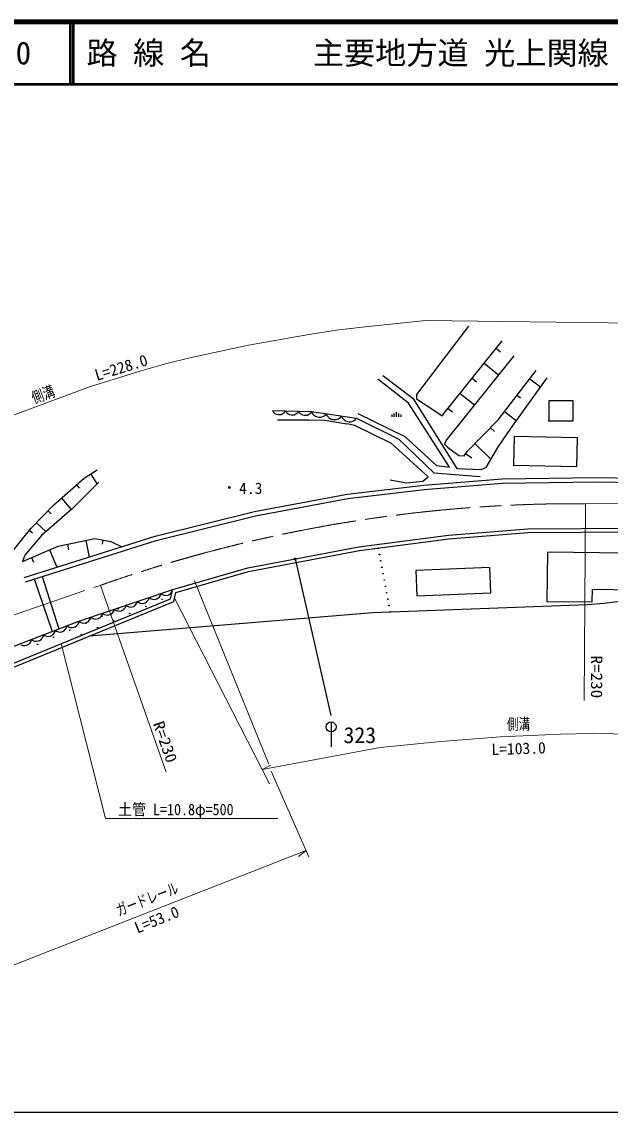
# Model space of a CAD drawing. Units: millimetres, scale not verified. Extents: x 40000 to 680000, y 20000 to 380000.
# Drawn here: x 169992 to 264472, y 205000 to 380000 of the extents above; entities that cross this region are included whole.
import ezdxf
from ezdxf.enums import TextEntityAlignment as Align

# ---------------------------------------------------------------- set-up
doc = ezdxf.new("R2010")
doc.units = ezdxf.units.MM
doc.header["$LTSCALE"] = 1000
doc.linetypes.add('CHAIN', pattern=[18.5, 12, -1.5, 3.5, -1.5])
for name, color, linetype, lineweight in [('M-BGD', 7, 'Continuous', 25), ('M-BMK', 2, 'CHAIN', 13), ('M-STR-HTXT', 7, 'Continuous', 13), ('M-STR-STRC', 7, 'Continuous', 25), ('M-TTL', 2, 'Continuous', 140), ('M-TTL-BAND', 7, 'Continuous', 25), ('M-TTL-LINE', 7, 'Continuous', 50)]:
    doc.layers.add(name, color=color, linetype=linetype, lineweight=lineweight)
doc.layers.add('M-TTL-TXT', color=7, linetype='Continuous')
doc.styles.add('ＭＳ ゴシック', font='')
doc.styles.get('ＭＳ ゴシック').set_extended_font_data('MS Gothic')

msp = doc.modelspace()

# ---------------------------------------------------------------- linework, layer by layer
at = {"layer": 'M-BGD'}
for p, q in [((241725, 331155), (233352, 320199)), ((238047, 317460), (247125, 328807)), ((246163, 327602), (246861, 327044)), ((249003, 326381), (238126, 312842)), ((244238, 325192), (246558, 323338)), ((246499, 316129), (252603, 324033)), ((232100, 318790), (227169, 322625)), ((227952, 323251), (232804, 319573)), ((242312, 322781), (243007, 322227)), ((248534, 314721), (254325, 322860)), ((251586, 322716), (253288, 321402)), ((240387, 320371), (242694, 318528)), ((238673, 308538), (232100, 318790)), ((232804, 319573), (239847, 308304)), ((233352, 320199), (233352, 319494)), ((233352, 319494), (236952, 317147)), ((249551, 320081), (250093, 319663)), ((258516, 319173), (254603, 319173)), ((254603, 319173), (254603, 315964)), ((258516, 315964), (258516, 319173)), ((210228, 317617), (210349, 317404)), ((210266, 317616), (216526, 317460)), ((210349, 317404), (210472, 317275)), ((210472, 317275), (210637, 317145)), ((210637, 317145), (210885, 317013)), ((210885, 317013), (211136, 316964)), ((211136, 316964), (211388, 316958)), ((211388, 316958), (211641, 316994)), ((211641, 316994), (211896, 317113)), ((211896, 317113), (212067, 317235)), ((212067, 317235), (212196, 317358)), ((212196, 317358), (212328, 317565)), ((212328, 317565), (212448, 317352)), ((212448, 317352), (212571, 317222)), ((212571, 317222), (212736, 317092)), ((212736, 317092), (212985, 316960)), ((212985, 316960), (213236, 316912)), ((213236, 316912), (213488, 316905)), ((213488, 316905), (213741, 316941)), ((213741, 316941), (213996, 317061)), ((213996, 317061), (214167, 317183)), ((214167, 317183), (214296, 317305)), ((214296, 317305), (214427, 317512)), ((214427, 317512), (214548, 317299)), ((214548, 317299), (214671, 317170)), ((214671, 317170), (214835, 317040)), ((214835, 317040), (215084, 316908)), ((215084, 316908), (215335, 316859)), ((215335, 316859), (215587, 316853)), ((215587, 316853), (215840, 316889)), ((215840, 316889), (216095, 317008)), ((216095, 317008), (216266, 317130)), ((216266, 317130), (216395, 317253)), ((216395, 317253), (216526, 317460)), ((216509, 317462), (216615, 317203)), ((216526, 317460), (223726, 316364)), ((216615, 317203), (216736, 317039)), ((216736, 317039), (216904, 316868)), ((216904, 316868), (217167, 316682)), ((218328, 316651), (218539, 316765)), ((218539, 316765), (218703, 316886)), ((218703, 316886), (218882, 317101)), ((218882, 317101), (218993, 316832)), ((218993, 316832), (219118, 316661)), ((223961, 317147), (231474, 313469)), ((229389, 316952), (229389, 316622)), ((229749, 317132), (229749, 316622)), ((230109, 317342), (230109, 316622)), ((230469, 317132), (230469, 316622)), ((230829, 316952), (230829, 316622)), ((236952, 317147), (237500, 316755)), ((237500, 316755), (238047, 317460)), ((238462, 317961), (239152, 317410)), ((247517, 317447), (249425, 315973)), ((211048, 316129), (216057, 316129)), ((216057, 316129), (218639, 316051)), ((217167, 316682), (217445, 316592)), ((217445, 316592), (217730, 316548)), ((217730, 316548), (218022, 316552)), ((218022, 316552), (218328, 316651)), ((218639, 316051), (221222, 315660)), ((219118, 316661), (219293, 316482)), ((219293, 316482), (219567, 316289)), ((219567, 316289), (219857, 316194)), ((219857, 316194), (220153, 316149)), ((220153, 316149), (220457, 316153)), ((220457, 316153), (220776, 316257)), ((220776, 316257), (220997, 316375)), ((220997, 316375), (221168, 316501)), ((221168, 316501), (221353, 316725)), ((221222, 315660), (222161, 315503)), ((221353, 316725), (221460, 316466)), ((221460, 316466), (221580, 316302)), ((221580, 316302), (221749, 316131)), ((221749, 316131), (222012, 315945)), ((222012, 315945), (222289, 315854)), ((223491, 315190), (222161, 315503)), ((222289, 315854), (222574, 315811)), ((222574, 315811), (222866, 315815)), ((222866, 315815), (223172, 315914)), ((223172, 315914), (223384, 316028)), ((223384, 316028), (223548, 316148)), ((229361, 312295), (223491, 315190)), ((223548, 316148), (223726, 316364)), ((223726, 316364), (230535, 312999)), ((241491, 311043), (246499, 316129)), ((254525, 315964), (258516, 315964)), ((231474, 313469), (236560, 308773)), ((245247, 314858), (245869, 314245)), ((246421, 311669), (248534, 314721)), ((249074, 313458), (248969, 308843)), ((259219, 313227), (249074, 313458)), ((235230, 306973), (229361, 312295)), ((230535, 312999), (236169, 307599)), ((238126, 312842), (237891, 312216)), ((237891, 312216), (238360, 311747)), ((238360, 311747), (240160, 310416)), ((242743, 312314), (245358, 309739)), ((244543, 308460), (246421, 311669)), ((259114, 308610), (259219, 313227)), ((240160, 310416), (241021, 310338)), ((241021, 310338), (241491, 311043)), ((241256, 310690), (242247, 310030)), ((180016, 306735), (182095, 308080)), ((236560, 308773), (238673, 308538)), ((239847, 308304), (243682, 308147)), ((243682, 308147), (244543, 308460)), ((248891, 308843), (259114, 308610)), ((175125, 302455), (180016, 306735)), ((181055, 307408), (182064, 305849)), ((229126, 306504), (231787, 306034)), ((231787, 306034), (234369, 306269)), ((234369, 306269), (235230, 306973)), ((234551, 305653), (247145, 306665)), ((236169, 307599), (243604, 307051)), ((247145, 306665), (262245, 306857)), ((262245, 306857), (287829, 306539)), ((182339, 306124), (178059, 301844)), ((178793, 305665), (179225, 305171)), ((222229, 304209), (234551, 305653)), ((222335, 303516), (234620, 304956)), ((234620, 304956), (247177, 305965)), ((247177, 305965), (262245, 306157)), ((262245, 306157), (287825, 305839)), ((176348, 303525), (177923, 301725)), ((207374, 301383), (222229, 304209)), ((207524, 300699), (222335, 303516)), ((171456, 298665), (175125, 302455)), ((178059, 301844), (173168, 297564)), ((174208, 301508), (174702, 301030)), ((191403, 297438), (207374, 301383)), ((172374, 299612), (173862, 298172)), ((191592, 296764), (207524, 300699)), ((166321, 292306), (171456, 298665)), ((173168, 297564), (170478, 294385)), ((171217, 298368), (171686, 297990)), ((224097, 295717), (238494, 297613)), ((238494, 297613), (251238, 298633)), ((238558, 297016), (251263, 298033)), ((251238, 298633), (273241, 298742)), ((251263, 298033), (273239, 298142)), ((170111, 293407), (175858, 295852)), ((170363, 290809), (191403, 297438)), ((170574, 290142), (191592, 296764)), ((175858, 295852), (181728, 297075)), ((177326, 296158), (177511, 295270)), ((180260, 296769), (180816, 294103)), ((181728, 297075), (184296, 296586)), ((183012, 296831), (182888, 296181)), ((184296, 296586), (186075, 295760)), ((224192, 295125), (238558, 297016)), ((170478, 294385), (170111, 293407)), ((171548, 294018), (171867, 293268)), ((174422, 295241), (175605, 292461)), ((206268, 292347), (224097, 295717)), ((206407, 291763), (224192, 295125)), ((254427, 294878), (254316, 286888)), ((266946, 294704), (254427, 294878)), ((194231, 288902), (206268, 292347)), ((245145, 292401), (233269, 291919)), ((245309, 288359), (245145, 292401)), ((171969, 290581), (174873, 282170)), ((173249, 290984), (175950, 282584)), ((194732, 288421), (206407, 291763)), ((233269, 291919), (233435, 287846)), ((179165, 283818), (194231, 288902)), ((193867, 287406), (194231, 288902)), ((194181, 288674), (194231, 288902)), ((261586, 286886), (261615, 288956)), ((261615, 288956), (268390, 288862)), ((161061, 273972), (193867, 287406)), ((190013, 286888), (190202, 287078)), ((190202, 287078), (190316, 287243)), ((190316, 287243), (190391, 287395)), ((190391, 287395), (190441, 287623)), ((190441, 287623), (190618, 287472)), ((190618, 287472), (190770, 287397)), ((190770, 287397), (190960, 287334)), ((190960, 287334), (191226, 287297)), ((191226, 287297), (191466, 287336)), ((191466, 287336), (191694, 287413)), ((191694, 287413), (191908, 287527)), ((191908, 287527), (192097, 287718)), ((192097, 287718), (192211, 287883)), ((192211, 287883), (192286, 288035)), ((192286, 288035), (192336, 288262)), ((192336, 288262), (192513, 288111)), ((192513, 288111), (192666, 288036)), ((192666, 288036), (192855, 287973)), ((192855, 287973), (193121, 287937)), ((193121, 287937), (193361, 287975)), ((193361, 287975), (193589, 288052)), ((193589, 288052), (193803, 288167)), ((193803, 288167), (193993, 288357)), ((193993, 288357), (194106, 288522)), ((194106, 288522), (194181, 288674)), ((194378, 286967), (194732, 288421)), ((233400, 287875), (245309, 288359)), ((263429, 286699), (266013, 287004)), ((161236, 273395), (194378, 286967)), ((184612, 285192), (184725, 285357)), ((184725, 285357), (184801, 285509)), ((184801, 285509), (184850, 285737)), ((184850, 285737), (185028, 285586)), ((185028, 285586), (185180, 285510)), ((185180, 285510), (185370, 285448)), ((185370, 285448), (185636, 285411)), ((185636, 285411), (185876, 285450)), ((185876, 285450), (186104, 285526)), ((186104, 285526), (186318, 285641)), ((186318, 285641), (186507, 285831)), ((186507, 285831), (186620, 285996)), ((186620, 285996), (186696, 286148)), ((186696, 286148), (186745, 286376)), ((186745, 286376), (186914, 286233)), ((186914, 286233), (187059, 286161)), ((187059, 286161), (187239, 286102)), ((187239, 286102), (187492, 286066)), ((187492, 286066), (187720, 286103)), ((187720, 286103), (187936, 286176)), ((187936, 286176), (188140, 286285)), ((188140, 286285), (188319, 286466)), ((188319, 286466), (188427, 286623)), ((188427, 286623), (188498, 286767)), ((188498, 286767), (188546, 286984)), ((188546, 286984), (188723, 286832)), ((188723, 286832), (188875, 286757)), ((188875, 286757), (189065, 286695)), ((189065, 286695), (189331, 286658)), ((189331, 286658), (189571, 286696)), ((189571, 286696), (189799, 286773)), ((189799, 286773), (190013, 286888)), ((226353, 285202), (260827, 286494)), ((254316, 286987), (261586, 286886)), ((260827, 286494), (263429, 286699)), ((165843, 278704), (179165, 283818)), ((179078, 283425), (179150, 283588)), ((179150, 283588), (179193, 283829)), ((179165, 283818), (179343, 283667)), ((179343, 283667), (179495, 283592)), ((179495, 283592), (179685, 283529)), ((179685, 283529), (179951, 283492)), ((179951, 283492), (180191, 283531)), ((180191, 283531), (180418, 283608)), ((180418, 283608), (180633, 283723)), ((180633, 283723), (180822, 283913)), ((180822, 283913), (180935, 284078)), ((180873, 281437), (226353, 285202)), ((180935, 284078), (181011, 284230)), ((181011, 284230), (181060, 284458)), ((181060, 284458), (181238, 284307)), ((181238, 284307), (181390, 284231)), ((181390, 284231), (181580, 284169)), ((181580, 284169), (181846, 284132)), ((181846, 284132), (182086, 284171)), ((182086, 284171), (182313, 284247)), ((182313, 284247), (182528, 284362)), ((182528, 284362), (182717, 284552)), ((182717, 284552), (182830, 284717)), ((182830, 284717), (182906, 284869)), ((182906, 284869), (182955, 285097)), ((182955, 285097), (183133, 284946)), ((183133, 284946), (183285, 284871)), ((183285, 284871), (183475, 284808)), ((183475, 284808), (183741, 284771)), ((183741, 284771), (183981, 284810)), ((183981, 284810), (184208, 284887)), ((184208, 284887), (184423, 285001)), ((184423, 285001), (184612, 285192)), ((174968, 281607), (175149, 281805)), ((175149, 281805), (175256, 281975)), ((175256, 281975), (175325, 282130)), ((175325, 282130), (175365, 282360)), ((175365, 282360), (175549, 282216)), ((175549, 282216), (175704, 282147)), ((175704, 282147), (175896, 282092)), ((175896, 282092), (176163, 282066)), ((176163, 282066), (176402, 282115)), ((176402, 282115), (176626, 282201)), ((176626, 282201), (176835, 282324)), ((176835, 282324), (177016, 282522)), ((177016, 282522), (177123, 282692)), ((177123, 282692), (177192, 282847)), ((177192, 282847), (177232, 283076)), ((177232, 283076), (177425, 282925)), ((177425, 282925), (177588, 282853)), ((177588, 282853), (177790, 282796)), ((177790, 282796), (178070, 282768)), ((178070, 282768), (178321, 282819)), ((178321, 282819), (178556, 282910)), ((178556, 282910), (178776, 283039)), ((178776, 283039), (178966, 283247)), ((178966, 283247), (179078, 283425)), ((169854, 280030), (170009, 279961)), ((170707, 279929), (170931, 280015)), ((170931, 280015), (171141, 280138)), ((171141, 280138), (171322, 280336)), ((171322, 280336), (171428, 280505)), ((171428, 280505), (171497, 280660)), ((171497, 280660), (171537, 280890)), ((171537, 280890), (171730, 280739)), ((171730, 280739), (171893, 280667)), ((171893, 280667), (172095, 280609)), ((172095, 280609), (172376, 280582)), ((172376, 280582), (172626, 280633)), ((172626, 280633), (172861, 280723)), ((172861, 280723), (173081, 280853)), ((173081, 280853), (173271, 281061)), ((173271, 281061), (173383, 281239)), ((173383, 281239), (173456, 281402)), ((173456, 281402), (173498, 281643)), ((173498, 281643), (173682, 281499)), ((173682, 281499), (173837, 281430)), ((173837, 281430), (174029, 281375)), ((174029, 281375), (174296, 281349)), ((174296, 281349), (174535, 281398)), ((174535, 281398), (174759, 281484)), ((174759, 281484), (174968, 281607)), ((170009, 279961), (170201, 279906)), ((170201, 279906), (170468, 279880)), ((170468, 279880), (170707, 279929))]:
    msp.add_line(p, q, dxfattribs=at)
for centre, radius in [((203315, 305272), 150), ((203315, 305272), 90), ((203315, 305272), 30), ((227237, 295526), 50), ((227429, 294504), 50), ((227620, 293482), 50), ((227811, 292460), 50), ((228003, 291438), 50), ((228194, 290416), 50), ((228385, 289394), 50), ((192511, 287308), 50), ((228577, 288372), 50), ((228768, 287351), 50), ((185467, 285764), 50), ((189921, 286172), 50), ((228959, 286329), 50), ((229151, 285307), 50), ((180287, 283492), 50), ((182877, 284628), 50), ((184740, 283901), 50), ((187330, 285036), 50), ((177696, 282357), 50), ((182150, 282765), 50), ((172515, 280085), 50), ((175106, 281221), 50), ((179559, 281629), 50)]:
    msp.add_circle(centre, radius, dxfattribs=at)
at = {"layer": 'M-BMK'}
for p, q in [((260504, 302660), (265619, 302694)), ((168746, 284825), (182607, 289557))]:
    msp.add_line(p, q, dxfattribs=at)
msp.add_arc((259127, 72737), 229927, 89.6568, 109.43928, dxfattribs=at)
at = {"layer": 'M-STR-HTXT'}
for p, q in [((225109, 331042), (220544, 330484)), ((234860, 332037), (225109, 331042)), ((290376, 331406), (234860, 332037)), ((216059, 329834), (206410, 328108)), ((220544, 330484), (216059, 329834)), ((206410, 328108), (196951, 326058)), ((196951, 326058), (193068, 325096)), ((189293, 324054), (181002, 321462)), ((193068, 325096), (189293, 324054)), ((63067, 277732), (181002, 321462)), ((260505, 302660), (260316, 271063)), ((182606, 289557), (193193, 259552)), ((197722, 290288), (209656, 260843)), ((194501, 287473), (209754, 257713)), ((176289, 280208), (183429, 252117)), ((227520, 263554), (237274, 264509)), ((237274, 264509), (246858, 265257)), ((246858, 265257), (256488, 265673)), ((256488, 265673), (261585, 265769)), ((290497, 265270), (261585, 265769)), ((208573, 260016), (227520, 263554)), ((208573, 260016), (209971, 260704)), ((210032, 259747), (216068, 246010)), ((183429, 252117), (211118, 252117)), ((167795, 228270), (215642, 246980)), ((215642, 246980), (214398, 246042))]:
    msp.add_line(p, q, dxfattribs=at)
at = {"layer": 'M-STR-STRC'}
for p, q in [((213908, 293791), (219634, 268669)), ((219656, 267643), (219656, 263643))]:
    msp.add_line(p, q, dxfattribs=at)
for centre, radius in [((213908, 293791), 150), ((213908, 293791), 90), ((213908, 293791), 30), ((219656, 266843), 800)]:
    msp.add_circle(centre, radius, dxfattribs=at)
at = {"layer": 'M-TTL'}
msp.add_line((680000, 380000), (40000, 380000), dxfattribs=at)
at = {"layer": 'M-TTL-BAND'}
msp.add_line((40000, 205000), (579000, 205000), dxfattribs=at)
at = {"layer": 'M-TTL-LINE'}
for p, q in [((177750, 380000), (177750, 370000)), ((178250, 380000), (178250, 370000)), ((40000, 370000), (680000, 370000))]:
    msp.add_line(p, q, dxfattribs=at)

# ---------------------------------------------------------------- texts
at = {"layer": 'M-BGD', "style": 'ＭＳ ゴシック'}
msp.add_text('4.3', height=1833, dxfattribs=at).set_placement((204890, 303673), align=Align.BOTTOM_LEFT)
at = {"layer": 'M-STR-HTXT', "style": 'ＭＳ ゴシック'}
for s, rotation, p in [('L=228.0', 17, (182197, 321836)), ('L=103.0', 2, (245453, 261743)), ('L=53.0', 22, (188748, 233142))]:
    msp.add_text(s, height=1833, rotation=rotation, dxfattribs=at).set_placement(p, align=Align.BOTTOM_LEFT)
for s, rotation, width, p in [('側溝', 20, 0.75, (172159, 318183)), ('R=230', 270, 1.1, (260844, 278294)), ('R=230', 289.275, 1.1, (190501, 267182)), ('ガードレール', 21.357, 0.7, (185749, 235925))]:
    msp.add_text(s, height=1833, rotation=rotation, dxfattribs=dict(at, width=width)).set_placement(p, align=Align.BOTTOM_LEFT)
for s, width, p in [('側溝', 0.75, (247884, 265809)), ('土管 L=10.8φ=500', 0.9, (185448, 252117))]:
    msp.add_text(s, height=1833, dxfattribs=dict(at, width=width)).set_placement(p, align=Align.BOTTOM_LEFT)
at = {"layer": 'M-STR-STRC', "style": 'ＭＳ ゴシック'}
msp.add_text('323', height=2566, dxfattribs=at).set_placement((221650, 263461), align=Align.BOTTOM_LEFT)
at = {"layer": 'M-TTL-TXT', "style": 'ＭＳ ゴシック'}
for s, p in [('58-0', (161521, 375000)), ('路 線 名', (180380, 375000)), ('主要地方道 光上関線', (216734, 375000))]:
    msp.add_text(s, height=3666, dxfattribs=at).set_placement(p, align=Align.MIDDLE_LEFT)

doc.saveas('drawing.dxf')
